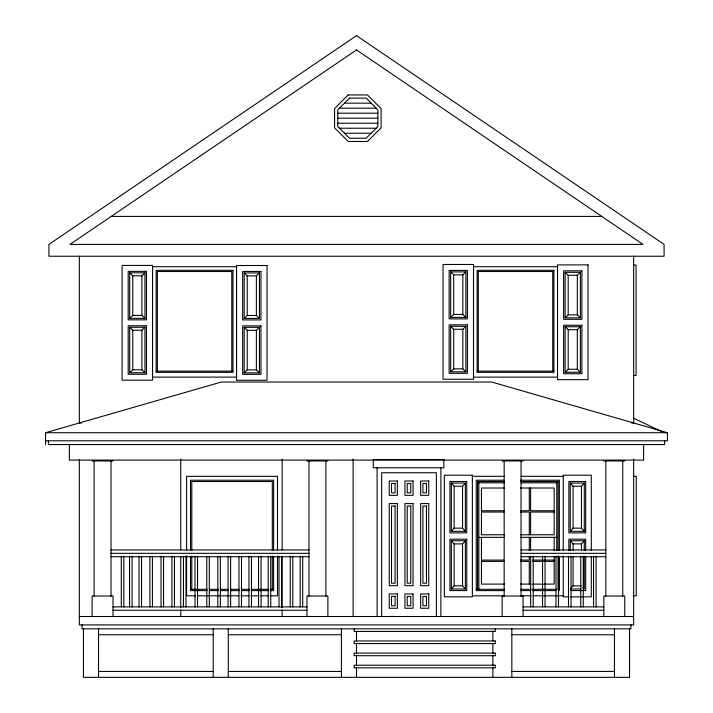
<?xml version="1.0" encoding="UTF-8"?>
<svg xmlns="http://www.w3.org/2000/svg" width="713" height="713" viewBox="0 0 713 713"><rect width="100%" height="100%" fill="white"/><g stroke="black" fill="none" stroke-linecap="round" stroke-linejoin="round"><path stroke-width="1.07" d="M465.357 531.31L462.55 528.164L462.55 486.213L465.357 483.066L451.338 483.066L451.338 531.31L465.357 531.31L465.357 483.066M451.338 531.31L454.145 528.164L454.145 486.213L451.338 483.066M465.357 588.991L462.55 585.845L462.55 543.894L465.357 540.748L451.338 540.748L451.338 588.991L465.357 588.991L465.357 540.748M451.338 588.991L454.145 585.845L454.145 543.894L451.338 540.748M584.286 531.31L581.478 528.164L581.478 486.213L584.286 483.066L570.266 483.066L570.266 531.31L584.286 531.31L584.286 483.066M570.266 531.31L573.074 528.164L573.074 486.213L570.266 483.066M581.478 550.516L581.478 543.894L584.286 540.748L570.266 540.748L570.266 550.436M570.97 588.198L573.074 585.845L573.074 556.996M556.773 550.481L556.773 482.817L558.065 481.525L520.57 481.525M129.704 272.847L132.752 275.815L141.896 275.815L144.944 272.847L144.944 318.354L129.704 318.354L129.704 272.847L144.944 272.847M129.704 318.354L132.752 315.387L141.896 315.387L144.944 318.354M129.704 327.258L132.752 330.226L141.896 330.226L144.944 327.258L144.944 372.774L129.704 372.774L129.704 327.258L144.944 327.258M129.704 372.774L132.752 369.806L141.896 369.806L144.944 372.774M244.194 272.927L247.242 275.895L256.377 275.895L259.425 272.927L259.425 318.435L244.194 318.435L244.194 272.927L259.425 272.927M244.194 318.435L247.242 315.467L256.377 315.467L259.425 318.435M244.194 327.338L247.242 330.306L256.377 330.306L259.425 327.338L259.425 372.854L244.194 372.854L244.194 327.338L259.425 327.338M244.194 372.854L247.242 369.887L256.377 369.887L259.425 372.854M450.661 271.894L453.709 274.861L462.844 274.861L465.892 271.894L465.892 317.41L450.661 317.41L450.661 271.894L465.892 271.894M450.661 317.41L453.709 314.442L462.844 314.442L465.892 317.41M450.661 326.313L453.709 329.281L462.844 329.281L465.892 326.313L465.892 371.821L450.661 371.821L450.661 326.313L465.892 326.313M450.661 371.821L453.709 368.853L462.844 368.853L465.892 371.821M565.142 272.321L568.19 275.289L577.334 275.289L580.382 272.321L580.382 317.829L565.142 317.829L565.142 272.321L580.382 272.321M565.142 317.829L568.19 314.861L577.334 314.861L580.382 317.829M565.142 326.732L568.19 329.7L577.334 329.7L580.382 326.732L580.382 372.239L565.142 372.239L565.142 326.732L580.382 326.732M565.142 372.239L568.19 369.272L577.334 369.272L580.382 372.239M45.543 444.564L45.543 432.729L221.297 382.034L491.703 382.034L667.457 432.729L667.457 440.794L45.543 440.794M344.504 103.162L371.143 103.162M339.495 108.171L376.161 108.171M337.766 113.189L377.881 113.189M337.766 118.198L377.881 118.198M337.766 123.215L377.881 123.215M339.486 128.224L376.152 128.224M344.504 133.242L371.143 133.242M111.219 216.413L601.781 216.413M633.661 265.04L636.058 265.04L636.058 375.457L633.661 375.457M152.555 266.707L236.573 266.707M473.512 266.707L557.53 266.707M156.156 371.125L232.973 371.125M477.113 371.125L553.93 371.125M152.555 377.124L236.573 377.124M473.512 377.124L557.53 377.124M81.567 422.978L79.339 422.978L79.339 256.225M631.433 422.978L633.661 422.978L633.661 256.225M45.543 432.729L667.457 432.729M92.12 460.946L113.028 460.946M306.973 460.946L327.891 460.946M502.148 460.946L523.057 460.946M603.831 460.946L624.748 460.946M472.363 476.329L504.51 476.329M521.141 476.329L563.261 476.329M633.661 476.329L636.254 476.329L636.254 595.801L633.661 595.801M503.957 480.223L476.257 480.223L476.257 590.605L503.957 590.605M520.579 480.223L559.366 480.223L559.366 550.347M477.558 589.303L477.558 481.525L504.029 481.525M477.558 481.525L478.851 482.817L504.456 482.817M521.15 482.817L556.773 482.817M454.145 486.213L462.55 486.213M573.074 486.213L581.478 486.213M504.59 488.013L481.453 488.013L481.453 534.768L504.59 534.768M520.543 488.013L554.17 488.013L554.17 534.768L520.543 534.768M481.453 510.74L503.966 510.74M520.543 510.74L529.287 510.74L529.287 488.013M554.17 510.74L530.579 510.74L530.579 488.013M481.453 512.041L503.966 512.041M520.543 512.041L529.287 512.041L529.287 534.768M554.17 512.041L530.579 512.041L530.579 534.768M454.145 528.164L462.55 528.164M573.074 528.164L581.478 528.164M478.851 537.361L504.59 537.361M520.543 537.361L556.773 537.361M454.145 543.894L462.55 543.894M570.266 540.748L573.074 543.894L581.478 543.894M111.023 549.946L308.987 549.946M521.051 549.946L605.836 549.946M111.023 553.333L308.987 553.333M521.051 553.333L605.836 553.333M111.023 556.71L308.987 556.71M521.051 556.71L605.836 556.71M481.453 560.088L503.966 560.088M520.543 560.088L529.287 560.088L529.287 556.844M532.727 560.088L554.17 560.088M481.453 561.389L503.966 561.389M520.543 561.389L529.287 561.389L529.287 584.107M532.727 561.389L554.17 561.389M504.59 584.107L481.453 584.107L481.453 537.361M520.543 584.107L531.033 584.107M532.727 584.107L554.17 584.107L554.17 556.283M454.145 585.845L462.55 585.845M573.074 585.845L581.478 585.845M570.266 588.991L581.05 588.991M190.496 589.303L207.233 589.303M209.444 589.303L218.267 589.303M220.469 589.303L228.196 589.303M230.397 589.303L239.22 589.303M241.431 589.303L249.149 589.303M251.35 589.303L267.901 589.303M270.102 589.303L273.605 589.303M476.257 589.303L504.456 589.303M520.57 589.303L531.167 589.303M532.7 589.303L556.969 589.303M559.366 589.303L558.065 589.303L558.065 555.971M207.118 590.605L190.496 590.605L190.496 556.39M209.337 590.605L218.205 590.605M220.415 590.605L228.178 590.605M230.388 590.605L239.256 590.605M241.475 590.605L249.229 590.605M251.448 590.605L268.07 590.605M270.28 590.605L273.605 590.605L273.605 556.39M520.579 590.605L530.552 590.605M532.771 590.605L556.042 590.605M570.97 590.56L585.685 590.56L585.685 556.666M195.469 595.801L186.601 595.801L186.601 555.971M197.688 595.801L238.703 595.801M240.923 595.801L248.685 595.801M250.896 595.801L258.659 595.801M260.878 595.801L268.632 595.801M270.851 595.801L277.5 595.801L277.5 555.971M472.363 595.801L504.51 595.801M521.141 595.801L531.114 595.801M533.333 595.801L563.261 595.801M568.653 596.852L563.261 596.852L563.261 555.971M570.81 596.852L591.291 596.852L591.291 557.04M113.028 606.879L306.973 606.879M523.057 606.879L603.831 606.879M113.028 610.266L306.973 610.266M523.057 610.266L603.831 610.266M79.339 616.513L633.661 616.513M98.537 634.748L213.205 634.748M228.276 634.748L341.42 634.748M511.845 634.748L614.463 634.748M98.537 671.432L213.205 671.432M228.276 671.432L341.42 671.432M511.845 671.432L614.463 671.432M633.661 418.246L662.119 431.793M582.886 587.414L584.286 588.991L584.286 556.095M664.605 440.794L664.605 444.564L48.395 444.564L48.395 440.794M643.625 444.564L643.625 460.09L69.375 460.09L69.375 444.564M633.661 458.985L633.661 624.891L79.339 624.891L79.339 459.466M630.916 624.891L630.916 628.83L82.084 628.83L82.084 624.891M629.543 628.83L629.543 677.35L83.457 677.35L83.457 628.83M624.748 616.513L624.748 596.032L603.831 596.032L603.831 616.513M622.743 460.946L622.743 596.032M614.463 628.83L614.463 677.35M605.836 460.946L605.836 596.032M596.086 556.185L596.086 606.879M593.555 556.185L593.555 606.879M591.291 550.409L591.291 475.206L563.261 475.206L563.261 550.445M585.685 550.106L585.685 539.18L568.867 539.18L568.867 550.561M584.286 540.748L584.286 550.614M583.279 556.185L583.279 606.879M580.739 556.185L580.739 606.879M577.334 275.289L577.334 314.861M577.334 329.7L577.334 369.272M573.074 543.894L573.074 550.409M571.033 556.185L571.033 606.879M568.493 556.185L568.493 606.879M568.19 275.289L568.19 314.861M568.19 329.7L568.19 369.272M559.366 556.39L559.366 590.605M558.511 556.185L558.511 606.879M558.065 481.525L558.065 550.418M555.98 556.185L555.98 606.879M554.17 537.361L554.17 550.347M552.727 371.125L552.727 271.51L478.316 271.51L478.316 371.125M545.071 556.185L545.071 606.879M542.54 556.185L542.54 606.879M533.19 556.185L533.19 606.879M530.579 537.361L530.579 550.347M530.65 556.185L530.65 606.879M529.287 537.361L529.287 550.347M523.057 616.513L523.057 596.032L502.148 596.032L502.148 616.513M521.051 460.946L521.051 596.032M511.845 628.83L511.845 677.35M504.153 460.946L504.153 596.032M495.285 628.83L495.285 631.442L354.174 631.442L354.174 628.83M492.852 630.898L492.852 640.96M492.852 643.465L492.852 653.304M492.852 655.488L492.852 665.327M492.852 667.511L492.852 677.35M478.851 482.817L478.851 589.303M462.844 274.861L462.844 314.442M462.844 329.281L462.844 368.853M453.709 274.861L453.709 314.442M453.709 329.281L453.709 368.853M440.892 467.79L440.892 616.513M436.338 616.513L436.338 472.746L381.651 472.746L381.651 616.513M377.097 467.79L377.097 616.513M356.5 631.442L356.5 640.96M356.5 643.465L356.5 653.304M356.5 655.488L356.5 665.327M356.5 667.511L356.5 677.35M353.122 459.056L353.122 616.513M341.42 628.83L341.42 677.35M327.891 616.513L327.891 596.032L306.973 596.032L306.973 616.513M325.886 460.946L325.886 596.032M308.987 460.946L308.987 596.032M302.713 556.185L302.713 606.879M300.173 556.185L300.173 606.879M292.767 556.185L292.767 606.879M290.227 556.185L290.227 606.879M282.143 459.056L282.143 549.981M282.143 556.63L282.143 607.636M282.143 609.856L282.143 616.513M281.546 556.185L281.546 606.879M279.015 556.185L279.015 606.879M277.5 550.445L277.5 476.329L186.601 476.329L186.601 550.445M273.605 550.347L273.605 480.223L190.496 480.223L190.496 550.347M272.313 550.418L272.313 481.525L191.797 481.525L191.797 550.418M272.313 555.971L272.313 589.303M270.726 556.185L270.726 606.879M268.195 556.185L268.195 606.879M261.083 556.185L261.083 606.879M258.552 556.185L258.552 606.879M256.377 275.895L256.377 315.467M256.377 330.306L256.377 369.887M251.475 556.185L251.475 606.879M248.944 556.185L248.944 606.879M247.242 275.895L247.242 315.467M247.242 330.306L247.242 369.887M241.502 556.185L241.502 606.879M238.962 556.185L238.962 606.879M231.778 371.125L231.778 271.51L157.359 271.51L157.359 371.125M230.62 556.185L230.62 606.879M228.276 628.83L228.276 677.35M228.08 556.185L228.08 606.879M220.37 556.185L220.37 606.879M217.83 556.185L217.83 606.879M213.205 628.83L213.205 677.35M209.31 556.185L209.31 606.879M206.779 556.185L206.779 606.879M197.546 556.185L197.546 606.879M195.006 556.185L195.006 606.879M191.797 555.971L191.797 589.303M185.986 556.185L185.986 606.879M183.455 556.185L183.455 606.879M180.737 459.056L180.737 549.981M180.737 556.63L180.737 607.636M180.737 609.856L180.737 616.513M174.471 556.185L174.471 606.879M171.94 556.185L171.94 606.879M163.571 556.185L163.571 606.879M161.04 556.185L161.04 606.879M152.43 556.185L152.43 606.879M149.899 556.185L149.899 606.879M141.896 275.815L141.896 315.387M141.896 330.226L141.896 369.806M141.539 556.185L141.539 606.879M139.008 556.185L139.008 606.879M132.752 275.815L132.752 315.387M132.752 330.226L132.752 369.806M132.083 556.185L132.083 606.879M129.543 556.185L129.543 606.879M123.821 556.185L123.821 606.879M121.29 556.185L121.29 606.879M113.028 616.513L113.028 596.032L92.12 596.032L92.12 616.513M111.023 460.946L111.023 596.032M98.537 628.83L98.537 677.35M94.125 460.946L94.125 596.032M348.185 94.936L334.557 108.563L334.557 127.832L348.185 141.468L367.462 141.468L381.09 127.832L381.09 108.563L367.462 94.936L348.185 94.936M349.522 98.144L337.766 109.891L337.766 126.504L349.513 138.251L366.134 138.251L377.881 126.504L377.881 109.891L366.134 98.144L349.522 98.144M356.5 35.65L48.921 244.399L48.921 256.225L664.079 256.225L664.079 244.399L356.5 35.65M356.5 49.946L69.99 244.399L643.01 244.399L356.5 49.946M473.512 264.478L443.04 264.478L443.04 379.236L473.512 379.236L473.512 264.478M587.993 264.897L557.53 264.897L557.53 379.664L587.993 379.664L587.993 264.897M152.555 265.423L122.092 265.423L122.092 380.189L152.555 380.189L152.555 265.423M267.045 265.503L236.573 265.503L236.573 380.27L267.045 380.27L267.045 265.503M232.973 270.307L156.156 270.307L156.156 372.329L232.973 372.329L232.973 270.307M553.93 270.307L477.113 270.307L477.113 372.329L553.93 372.329L553.93 270.307M467.416 270.414L449.137 270.414L449.137 318.889L467.416 318.889L467.416 270.414M581.906 270.833L563.618 270.833L563.618 319.317L581.906 319.317L581.906 270.833M146.468 271.359L128.188 271.359L128.188 319.843L146.468 319.843L146.468 271.359M260.949 271.439L242.67 271.439L242.67 319.923L260.949 319.923L260.949 271.439M467.416 324.825L449.137 324.825L449.137 373.3L467.416 373.3L467.416 324.825M581.906 325.253L563.618 325.253L563.618 373.728L581.906 373.728L581.906 325.253M146.468 325.779L128.188 325.779L128.188 374.254L146.468 374.254L146.468 325.779M260.949 325.859L242.67 325.859L242.67 374.334L260.949 374.334L260.949 325.859M443.851 459.555L373.291 459.555L373.291 467.79L443.851 467.79L443.851 459.555M472.363 475.206L444.333 475.206L444.333 596.852L472.363 596.852L472.363 475.206M397.346 481.008L389.245 481.008L389.245 495.33L397.346 495.33L397.346 481.008M413.05 481.008L404.948 481.008L404.948 495.33L413.05 495.33L413.05 481.008M428.745 481.008L420.643 481.008L420.643 495.33L428.745 495.33L428.745 481.008M466.757 481.498L449.939 481.498L449.939 532.887L466.757 532.887L466.757 481.498M585.685 481.498L568.867 481.498L568.867 532.887L585.685 532.887L585.685 481.498M395.073 483.485L391.526 483.485L391.526 492.852L395.073 492.852L395.073 483.485M410.768 483.485L407.221 483.485L407.221 492.852L410.768 492.852L410.768 483.485M426.463 483.485L422.916 483.485L422.916 492.852L426.463 492.852L426.463 483.485M397.346 503.592L389.245 503.592L389.245 585.667L397.346 585.667L397.346 503.592M413.05 503.592L404.948 503.592L404.948 585.667L413.05 585.667L413.05 503.592M428.745 503.592L420.643 503.592L420.643 585.667L428.745 585.667L428.745 503.592M395.073 506.07L391.526 506.07L391.526 583.189L395.073 583.189L395.073 506.07M410.768 506.07L407.221 506.07L407.221 583.189L410.768 583.189L410.768 506.07M426.463 506.07L422.916 506.07L422.916 583.189L426.463 583.189L426.463 506.07M466.757 539.18L449.939 539.18L449.939 590.56L466.757 590.56L466.757 539.18M397.346 593.929L389.245 593.929L389.245 608.251L397.346 608.251L397.346 593.929M413.05 593.929L404.948 593.929L404.948 608.251L413.05 608.251L413.05 593.929M428.745 593.929L420.643 593.929L420.643 608.251L428.745 608.251L428.745 593.929M395.073 596.407L391.526 596.407L391.526 605.774L395.073 605.774L395.073 596.407M410.768 596.407L407.221 596.407L407.221 605.774L410.768 605.774L410.768 596.407M426.463 596.407L422.916 596.407L422.916 605.774L426.463 605.774L426.463 596.407M495.285 640.96L354.174 640.96L354.174 643.572L495.285 643.572L495.285 640.96M495.285 653.09L354.174 653.09L354.174 655.702L495.285 655.702L495.285 653.09M495.285 665.22L354.174 665.22L354.174 667.831L495.285 667.831L495.285 665.22"/></g></svg>
